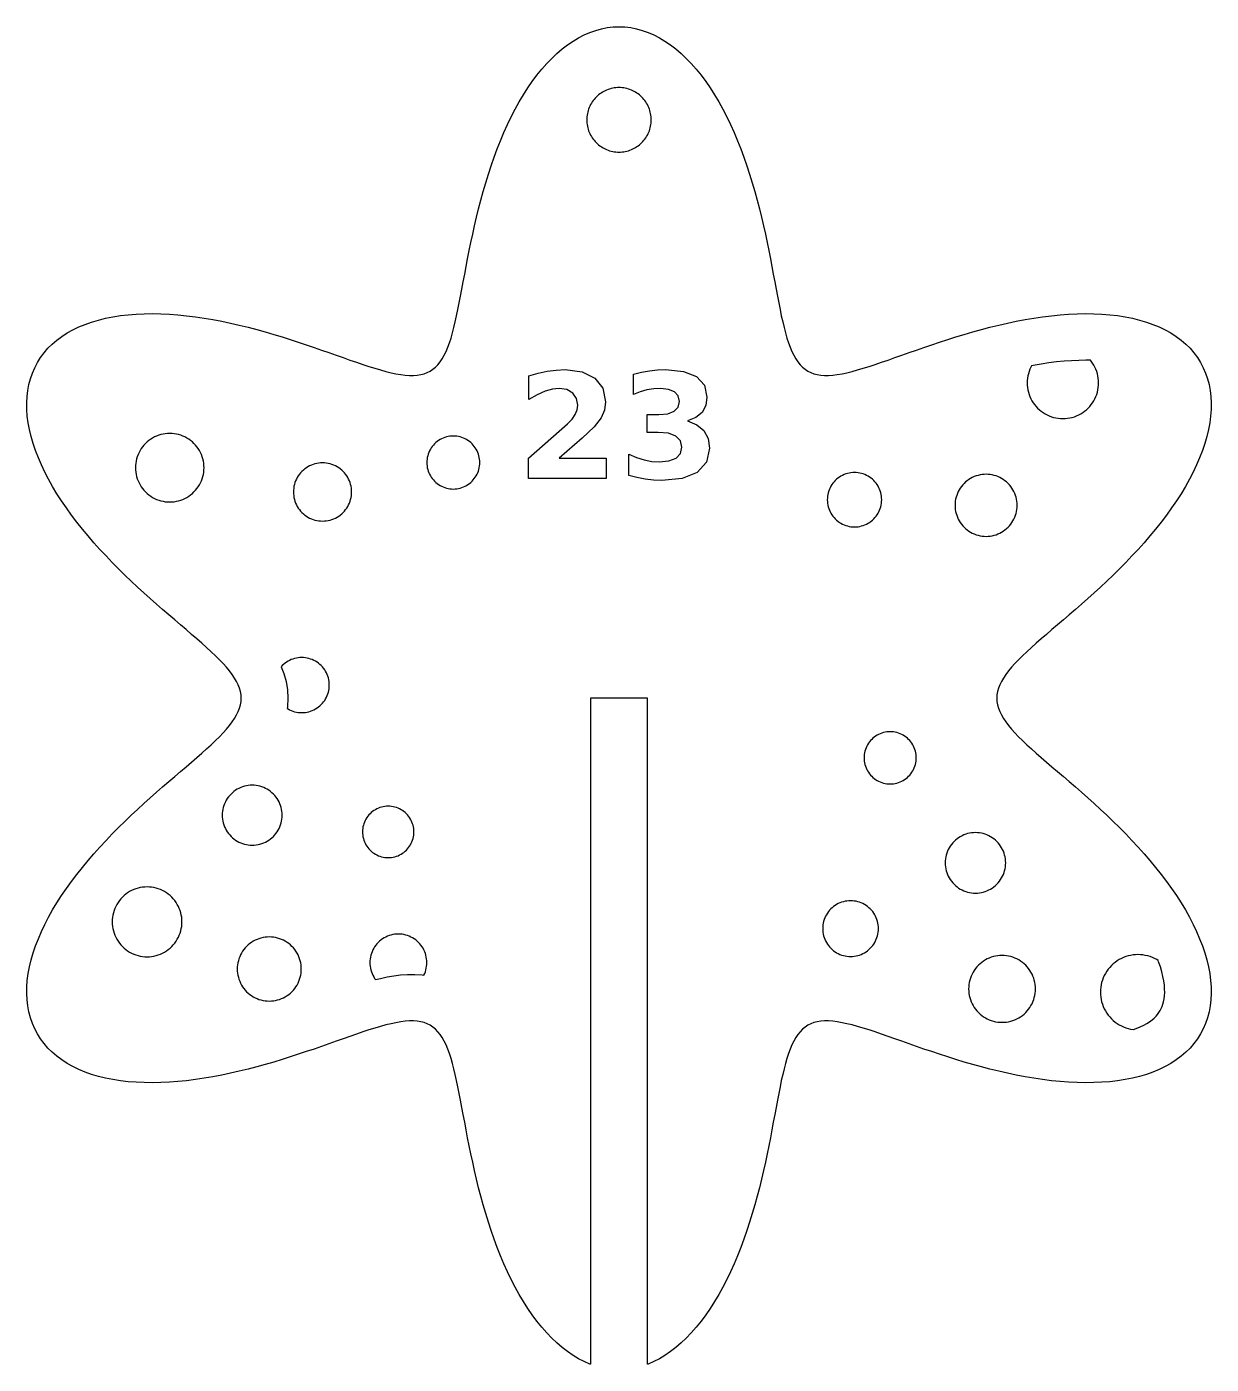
# Model space of a CAD drawing. Header units: millimetres. Extents: x 0 to 438, y -157 to 0.
# Drawn here: x 218.7 to 284.9, y -156.7 to -82 of the extents above; entities that cross this region are included whole.
import ezdxf

# ---------------------------------------------------------------- set-up
doc = ezdxf.new("R2010")
doc.units = ezdxf.units.MM
doc.layers.add('CUT', color=1, linetype='Continuous')
doc.layers.add('ENGRAVE', color=7, linetype='Continuous')

msp = doc.modelspace()

# ---------------------------------------------------------------- linework, layer by layer
at = {"layer": 'CUT'}
for points in [[(272.987, -120.055), (273.059, -120.242), (273.152, -120.432), (273.265, -120.625), (273.397, -120.821), (273.549, -121.021), (273.719, -121.225), (273.908, -121.434), (274.113, -121.649), (274.336, -121.869), (274.574, -122.095), (274.827, -122.327), (275.095, -122.567), (275.375, -122.813), (275.669, -123.067), (275.973, -123.329), (276.288, -123.598), (276.612, -123.875), (276.944, -124.16), (277.283, -124.453), (277.627, -124.755), (277.976, -125.064), (278.329, -125.381), (278.683, -125.707), (279.039, -126.04), (279.394, -126.38), (279.747, -126.728), (280.098, -127.083), (280.444, -127.444), (280.785, -127.812), (281.12, -128.185), (281.447, -128.564), (281.765, -128.948), (282.073, -129.337), (282.37, -129.729), (282.655, -130.124), (282.926, -130.523), (283.184, -130.923), (283.426, -131.325), (283.652, -131.727), (283.861, -132.129), (284.052, -132.531), (284.225, -132.931), (284.379, -133.329), (284.513, -133.724), (284.626, -134.115), (284.719, -134.502), (284.79, -134.884), (284.839, -135.259), (284.867, -135.628), (284.872, -135.989), (284.854, -136.342), (284.814, -136.687), (284.751, -137.021), (284.666, -137.345), (284.558, -137.659), (284.428, -137.96), (284.275, -138.25), (284.101, -138.527), (283.904, -138.791), (283.687, -139.041), (283.449, -139.277), (283.191, -139.499), (282.913, -139.705), (282.616, -139.897), (282.3, -140.073), (281.967, -140.234), (281.617, -140.379), (281.251, -140.508), (280.87, -140.621), (280.474, -140.718), (280.065, -140.8), (279.644, -140.866), (279.211, -140.916), (278.767, -140.951), (278.314, -140.971), (277.853, -140.977), (277.384, -140.968), (276.909, -140.945), (276.428, -140.909), (275.943, -140.861), (275.455, -140.8), (274.964, -140.727), (274.473, -140.644), (273.981, -140.55), (273.49, -140.447), (273.001, -140.335), (272.515, -140.216), (272.033, -140.09), (271.555, -139.958), (271.083, -139.82), (270.616, -139.679), (270.158, -139.535), (269.706, -139.388), (269.264, -139.24), (268.831, -139.093), (268.407, -138.946), (267.994, -138.801), (267.593, -138.659), (267.202, -138.521), (266.823, -138.388), (266.457, -138.261), (266.103, -138.141), (265.762, -138.029), (265.434, -137.926), (265.119, -137.833), (264.817, -137.75), (264.528, -137.679), (264.253, -137.621), (263.991, -137.575), (263.742, -137.544), (263.506, -137.527), (263.283, -137.526), (263.072, -137.541), (262.873, -137.571), (262.686, -137.619), (262.511, -137.685), (262.346, -137.768), (262.192, -137.869), (262.047, -137.988), (261.912, -138.126), (261.786, -138.283), (261.668, -138.458), (261.558, -138.652), (261.454, -138.865), (261.357, -139.096), (261.265, -139.346), (261.178, -139.613), (261.095, -139.899), (261.016, -140.201), (260.939, -140.521), (260.864, -140.856), (260.791, -141.208), (260.718, -141.574), (260.645, -141.955), (260.57, -142.35), (260.495, -142.757), (260.417, -143.176), (260.336, -143.606), (260.251, -144.046), (260.162, -144.495), (260.069, -144.952), (259.971, -145.416), (259.866, -145.886), (259.756, -146.36), (259.638, -146.838), (259.514, -147.318), (259.382, -147.799), (259.242, -148.279), (259.094, -148.759), (258.938, -149.235), (258.773, -149.708), (258.6, -150.175), (258.417, -150.636), (258.226, -151.089), (258.026, -151.534), (257.817, -151.968), (257.599, -152.391), (257.372, -152.802), (257.137, -153.198), (256.893, -153.581), (256.64, -153.947), (256.38, -154.297), (256.113, -154.629), (255.837, -154.943), (255.555, -155.236), (255.267, -155.51), (254.972, -155.762), (254.671, -155.993), (254.366, -156.201), (254.055, -156.386), (253.741, -156.548), (253.423, -156.685), (253.387, -156.698), (253.387, -119.5), (250.212, -119.5), (250.212, -156.698), (250.176, -156.685), (249.858, -156.548), (249.543, -156.386), (249.233, -156.201), (248.927, -155.993), (248.627, -155.762), (248.332, -155.51), (248.043, -155.236), (247.761, -154.943), (247.486, -154.629), (247.218, -154.297), (246.958, -153.947), (246.706, -153.581), (246.462, -153.198), (246.226, -152.802), (246, -152.391), (245.782, -151.968), (245.572, -151.534), (245.372, -151.089), (245.181, -150.636), (244.999, -150.175), (244.825, -149.708), (244.66, -149.235), (244.504, -148.759), (244.356, -148.279), (244.217, -147.799), (244.085, -147.318), (243.96, -146.838), (243.843, -146.36), (243.732, -145.886), (243.628, -145.416), (243.529, -144.952), (243.436, -144.495), (243.347, -144.046), (243.263, -143.606), (243.182, -143.176), (243.104, -142.757), (243.028, -142.35), (242.954, -141.955), (242.881, -141.574), (242.808, -141.208), (242.734, -140.856), (242.659, -140.521), (242.582, -140.201), (242.503, -139.899), (242.42, -139.613), (242.333, -139.346), (242.241, -139.096), (242.144, -138.865), (242.041, -138.652), (241.93, -138.458), (241.812, -138.283), (241.686, -138.126), (241.551, -137.988), (241.407, -137.869), (241.252, -137.768), (241.088, -137.685), (240.912, -137.619), (240.725, -137.571), (240.526, -137.541), (240.315, -137.526), (240.092, -137.527), (239.856, -137.544), (239.607, -137.575), (239.345, -137.621), (239.07, -137.679), (238.782, -137.75), (238.48, -137.833), (238.165, -137.926), (237.837, -138.029), (237.496, -138.141), (237.142, -138.261), (236.775, -138.388), (236.396, -138.521), (236.006, -138.659), (235.604, -138.801), (235.191, -138.946), (234.768, -139.093), (234.334, -139.24), (233.892, -139.388), (233.441, -139.535), (232.982, -139.679), (232.516, -139.82), (232.044, -139.958), (231.566, -140.09), (231.083, -140.216), (230.597, -140.335), (230.108, -140.447), (229.617, -140.55), (229.126, -140.644), (228.634, -140.727), (228.144, -140.8), (227.655, -140.861), (227.171, -140.909), (226.69, -140.945), (226.215, -140.968), (225.746, -140.977), (225.284, -140.971), (224.831, -140.951), (224.388, -140.916), (223.955, -140.866), (223.533, -140.8), (223.124, -140.718), (222.729, -140.621), (222.347, -140.508), (221.981, -140.379), (221.631, -140.234), (221.298, -140.073), (220.983, -139.897), (220.686, -139.705), (220.408, -139.499), (220.149, -139.277), (219.911, -139.041), (219.694, -138.791), (219.498, -138.527), (219.323, -138.25), (219.171, -137.96), (219.04, -137.659), (218.932, -137.345), (218.847, -137.021), (218.784, -136.687), (218.744, -136.342), (218.727, -135.989), (218.732, -135.628), (218.759, -135.259), (218.809, -134.884), (218.88, -134.502), (218.972, -134.115), (219.086, -133.724), (219.22, -133.329), (219.374, -132.931), (219.546, -132.531), (219.738, -132.129), (219.947, -131.727), (220.173, -131.325), (220.415, -130.923), (220.672, -130.523), (220.944, -130.124), (221.228, -129.729), (221.525, -129.337), (221.833, -128.948), (222.151, -128.564), (222.478, -128.185), (222.813, -127.812), (223.154, -127.444), (223.501, -127.083), (223.851, -126.728), (224.205, -126.38), (224.56, -126.04), (224.915, -125.707), (225.27, -125.381), (225.622, -125.064), (225.971, -124.755), (226.316, -124.453), (226.655, -124.16), (226.987, -123.875), (227.311, -123.598), (227.625, -123.329), (227.93, -123.067), (228.223, -122.813), (228.504, -122.567), (228.771, -122.327), (229.025, -122.095), (229.263, -121.869), (229.485, -121.649), (229.691, -121.434), (229.879, -121.225), (230.049, -121.021), (230.201, -120.821), (230.333, -120.625), (230.446, -120.432), (230.539, -120.242), (230.612, -120.055), (230.664, -119.869), (230.695, -119.684), (230.705, -119.5), (230.695, -119.316), (230.664, -119.131), (230.612, -118.945), (230.539, -118.758), (230.446, -118.568), (230.333, -118.375), (230.201, -118.179), (230.049, -117.979), (229.879, -117.775), (229.691, -117.566), (229.485, -117.351), (229.263, -117.131), (229.025, -116.905), (228.771, -116.673), (228.504, -116.433), (228.223, -116.187), (227.93, -115.933), (227.625, -115.671), (227.311, -115.402), (226.987, -115.125), (226.655, -114.84), (226.316, -114.547), (225.971, -114.245), (225.622, -113.936), (225.27, -113.619), (224.915, -113.293), (224.56, -112.96), (224.205, -112.62), (223.851, -112.272), (223.501, -111.917), (223.154, -111.556), (222.813, -111.188), (222.478, -110.815), (222.151, -110.436), (221.833, -110.052), (221.525, -109.663), (221.228, -109.271), (220.944, -108.876), (220.672, -108.477), (220.415, -108.077), (220.173, -107.675), (219.947, -107.273), (219.738, -106.871), (219.546, -106.469), (219.374, -106.069), (219.22, -105.671), (219.086, -105.276), (218.972, -104.885), (218.88, -104.498), (218.809, -104.116), (218.759, -103.741), (218.732, -103.372), (218.727, -103.011), (218.744, -102.658), (218.784, -102.313), (218.847, -101.979), (218.932, -101.655), (219.04, -101.341), (219.171, -101.04), (219.323, -100.75), (219.498, -100.473), (219.694, -100.209), (219.911, -99.959), (220.149, -99.723), (220.408, -99.501), (220.686, -99.295), (220.983, -99.103), (221.298, -98.927), (221.631, -98.766), (221.981, -98.621), (222.347, -98.492), (222.729, -98.379), (223.124, -98.282), (223.533, -98.2), (223.955, -98.134), (224.388, -98.084), (224.831, -98.049), (225.284, -98.029), (225.746, -98.023), (226.215, -98.032), (226.69, -98.055), (227.171, -98.091), (227.655, -98.139), (228.144, -98.2), (228.634, -98.273), (229.126, -98.356), (229.617, -98.45), (230.108, -98.553), (230.597, -98.665), (231.083, -98.784), (231.566, -98.91), (232.044, -99.042), (232.516, -99.18), (232.982, -99.321), (233.441, -99.465), (233.892, -99.612), (234.334, -99.76), (234.768, -99.907), (235.191, -100.054), (235.604, -100.199), (236.006, -100.341), (236.396, -100.479), (236.775, -100.612), (237.142, -100.739), (237.496, -100.859), (237.837, -100.971), (238.165, -101.074), (238.48, -101.167), (238.782, -101.25), (239.07, -101.321), (239.345, -101.379), (239.607, -101.425), (239.856, -101.456), (240.092, -101.473), (240.315, -101.474), (240.526, -101.459), (240.725, -101.429), (240.912, -101.381), (241.088, -101.315), (241.252, -101.232), (241.407, -101.131), (241.551, -101.012), (241.686, -100.874), (241.812, -100.717), (241.93, -100.542), (242.041, -100.348), (242.144, -100.135), (242.241, -99.904), (242.333, -99.654), (242.42, -99.387), (242.503, -99.101), (242.582, -98.799), (242.659, -98.479), (242.734, -98.144), (242.808, -97.792), (242.881, -97.426), (242.954, -97.045), (243.028, -96.65), (243.104, -96.243), (243.182, -95.824), (243.263, -95.394), (243.347, -94.954), (243.436, -94.505), (243.529, -94.048), (243.628, -93.584), (243.732, -93.114), (243.843, -92.64), (243.96, -92.162), (244.085, -91.682), (244.217, -91.201), (244.356, -90.721), (244.504, -90.241), (244.66, -89.765), (244.825, -89.292), (244.999, -88.825), (245.181, -88.364), (245.372, -87.911), (245.572, -87.466), (245.782, -87.032), (246, -86.609), (246.226, -86.198), (246.462, -85.802), (246.706, -85.419), (246.958, -85.053), (247.218, -84.703), (247.486, -84.371), (247.761, -84.057), (248.043, -83.764), (248.332, -83.49), (248.627, -83.238), (248.927, -83.007), (249.233, -82.799), (249.543, -82.614), (249.858, -82.452), (250.176, -82.315), (250.497, -82.202), (250.82, -82.114), (251.146, -82.051), (251.472, -82.013), (251.799, -82), (252.126, -82.013), (252.453, -82.051), (252.778, -82.114), (253.102, -82.202), (253.423, -82.315), (253.741, -82.452), (254.055, -82.614), (254.366, -82.799), (254.671, -83.007), (254.972, -83.238), (255.267, -83.49), (255.555, -83.764), (255.837, -84.057), (256.113, -84.371), (256.38, -84.703), (256.64, -85.053), (256.893, -85.419), (257.137, -85.802), (257.372, -86.198), (257.599, -86.609), (257.817, -87.032), (258.026, -87.466), (258.226, -87.911), (258.417, -88.364), (258.6, -88.825), (258.773, -89.292), (258.938, -89.765), (259.094, -90.241), (259.242, -90.721), (259.382, -91.201), (259.514, -91.682), (259.638, -92.162), (259.756, -92.64), (259.866, -93.114), (259.971, -93.584), (260.069, -94.048), (260.162, -94.505), (260.251, -94.954), (260.336, -95.394), (260.417, -95.824), (260.495, -96.243), (260.57, -96.65), (260.645, -97.045), (260.718, -97.426), (260.791, -97.792), (260.864, -98.144), (260.939, -98.479), (261.016, -98.799), (261.095, -99.101), (261.178, -99.387), (261.265, -99.654), (261.357, -99.904), (261.454, -100.135), (261.558, -100.348), (261.668, -100.542), (261.786, -100.717), (261.912, -100.874), (262.047, -101.012), (262.192, -101.131), (262.346, -101.232), (262.511, -101.315), (262.686, -101.381), (262.873, -101.429), (263.072, -101.459), (263.283, -101.474), (263.506, -101.473), (263.742, -101.456), (263.991, -101.425), (264.253, -101.379), (264.528, -101.321), (264.817, -101.25), (265.119, -101.167), (265.434, -101.074), (265.762, -100.971), (266.103, -100.859), (266.457, -100.739), (266.823, -100.612), (267.202, -100.479), (267.593, -100.341), (267.994, -100.199), (268.407, -100.054), (268.831, -99.907), (269.264, -99.76), (269.706, -99.612), (270.158, -99.465), (270.616, -99.321), (271.083, -99.18), (271.555, -99.042), (272.033, -98.91), (272.515, -98.784), (273.001, -98.665), (273.49, -98.553), (273.981, -98.45), (274.473, -98.356), (274.964, -98.273), (275.455, -98.2), (275.943, -98.139), (276.428, -98.091), (276.909, -98.055), (277.384, -98.032), (277.853, -98.023), (278.314, -98.029), (278.767, -98.049), (279.211, -98.084), (279.644, -98.134), (280.065, -98.2), (280.474, -98.282), (280.87, -98.379), (281.251, -98.492), (281.617, -98.621), (281.967, -98.766), (282.3, -98.927), (282.616, -99.103), (282.913, -99.295), (283.191, -99.501), (283.449, -99.723), (283.687, -99.959), (283.904, -100.209), (284.101, -100.473), (284.275, -100.75), (284.428, -101.04), (284.558, -101.341), (284.666, -101.655), (284.751, -101.979), (284.814, -102.313), (284.854, -102.658), (284.872, -103.011), (284.867, -103.372), (284.839, -103.741), (284.79, -104.116), (284.719, -104.498), (284.626, -104.885), (284.513, -105.276), (284.379, -105.671), (284.225, -106.069), (284.052, -106.469), (283.861, -106.871), (283.652, -107.273), (283.426, -107.675), (283.184, -108.077), (282.926, -108.477), (282.655, -108.876), (282.37, -109.271), (282.073, -109.663), (281.765, -110.052), (281.447, -110.436), (281.12, -110.815), (280.785, -111.188), (280.444, -111.556), (280.098, -111.917), (279.747, -112.272), (279.394, -112.62), (279.039, -112.96), (278.683, -113.293), (278.329, -113.619), (277.976, -113.936), (277.627, -114.245), (277.283, -114.547), (276.944, -114.84), (276.612, -115.125), (276.288, -115.402), (275.973, -115.671), (275.669, -115.933), (275.375, -116.187), (275.095, -116.433), (274.827, -116.673), (274.574, -116.905), (274.336, -117.131), (274.113, -117.351), (273.908, -117.566), (273.719, -117.775), (273.549, -117.979), (273.397, -118.179), (273.265, -118.375), (273.152, -118.568), (273.059, -118.758), (272.987, -118.945), (272.935, -119.131), (272.903, -119.316), (272.893, -119.5), (272.903, -119.684), (272.935, -119.869), (272.987, -120.055)], [(253.597, -87.112), (253.591, -87.024), (253.58, -86.936), (253.565, -86.849), (253.545, -86.763), (253.522, -86.677), (253.494, -86.594), (253.462, -86.511), (253.426, -86.43), (253.387, -86.351), (253.343, -86.275), (253.296, -86.2), (253.245, -86.128), (253.191, -86.058), (253.133, -85.991), (253.072, -85.927), (253.008, -85.866), (252.941, -85.809), (252.871, -85.754), (252.799, -85.703), (252.725, -85.656), (252.648, -85.613), (252.569, -85.573), (252.488, -85.537), (252.406, -85.505), (252.322, -85.478), (252.237, -85.454), (252.15, -85.435), (252.063, -85.419), (251.976, -85.409), (251.888, -85.402), (251.799, -85.4), (251.711, -85.402), (251.623, -85.409), (251.535, -85.419), (251.448, -85.435), (251.362, -85.454), (251.277, -85.478), (251.193, -85.505), (251.11, -85.537), (251.03, -85.573), (250.951, -85.613), (250.874, -85.656), (250.799, -85.703), (250.727, -85.754), (250.657, -85.809), (250.59, -85.866), (250.526, -85.927), (250.466, -85.991), (250.408, -86.058), (250.353, -86.128), (250.303, -86.2), (250.255, -86.275), (250.212, -86.351), (250.172, -86.43), (250.136, -86.511), (250.104, -86.594), (250.077, -86.677), (250.053, -86.763), (250.034, -86.849), (250.019, -86.936), (250.008, -87.024), (250.001, -87.112), (249.999, -87.2), (250.001, -87.288), (250.008, -87.376), (250.019, -87.464), (250.034, -87.551), (250.053, -87.637), (250.077, -87.723), (250.104, -87.806), (250.136, -87.889), (250.172, -87.97), (250.212, -88.049), (250.255, -88.125), (250.303, -88.2), (250.353, -88.272), (250.408, -88.342), (250.466, -88.409), (250.526, -88.473), (250.59, -88.534), (250.657, -88.591), (250.727, -88.646), (250.799, -88.697), (250.874, -88.744), (250.951, -88.787), (251.03, -88.827), (251.11, -88.863), (251.193, -88.895), (251.277, -88.922), (251.362, -88.946), (251.448, -88.965), (251.535, -88.981), (251.623, -88.991), (251.711, -88.998), (251.799, -89), (251.888, -88.998), (251.976, -88.991), (252.063, -88.981), (252.15, -88.965), (252.237, -88.946), (252.322, -88.922), (252.406, -88.895), (252.488, -88.863), (252.569, -88.827), (252.648, -88.787), (252.725, -88.744), (252.799, -88.697), (252.871, -88.646), (252.941, -88.591), (253.008, -88.534), (253.072, -88.473), (253.133, -88.409), (253.191, -88.342), (253.245, -88.272), (253.296, -88.2), (253.343, -88.125), (253.387, -88.049), (253.426, -87.97), (253.462, -87.889), (253.494, -87.806), (253.522, -87.723), (253.545, -87.637), (253.565, -87.551), (253.58, -87.464), (253.591, -87.376), (253.597, -87.288), (253.599, -87.2), (253.597, -87.112)], [(278.513, -102.408), (278.543, -102.281), (278.564, -102.152), (278.577, -102.022), (278.581, -101.892), (278.577, -101.761), (278.564, -101.631), (278.543, -101.503), (278.513, -101.376), (278.475, -101.251), (278.429, -101.129), (278.376, -101.01), (278.314, -100.895), (278.245, -100.784), (278.169, -100.678), (278.127, -100.626), (277.862, -100.623), (277.47, -100.631), (277.068, -100.65), (276.655, -100.681), (276.234, -100.723), (275.806, -100.777), (275.372, -100.841), (274.934, -100.915), (274.84, -100.933), (274.799, -101.01), (274.745, -101.129), (274.699, -101.251), (274.661, -101.376), (274.632, -101.503), (274.61, -101.631), (274.598, -101.761), (274.593, -101.892), (274.598, -102.022), (274.61, -102.152), (274.632, -102.281), (274.661, -102.408), (274.699, -102.533), (274.745, -102.655), (274.799, -102.774), (274.861, -102.889), (274.929, -102.999), (275.005, -103.106), (275.088, -103.206), (275.177, -103.302), (275.273, -103.391), (275.373, -103.474), (275.48, -103.55), (275.59, -103.618), (275.705, -103.68), (275.824, -103.734), (275.946, -103.78), (276.071, -103.818), (276.198, -103.847), (276.327, -103.869), (276.457, -103.881), (276.587, -103.886), (276.718, -103.881), (276.848, -103.869), (276.976, -103.847), (277.103, -103.818), (277.228, -103.78), (277.35, -103.734), (277.469, -103.68), (277.584, -103.618), (277.695, -103.55), (277.801, -103.474), (277.902, -103.391), (277.997, -103.302), (278.086, -103.206), (278.169, -103.106), (278.245, -102.999), (278.314, -102.889), (278.376, -102.774), (278.429, -102.655), (278.475, -102.533), (278.513, -102.408)], [(228.59, -107), (228.611, -106.876), (228.623, -106.751), (228.627, -106.626), (228.623, -106.501), (228.611, -106.376), (228.59, -106.253), (228.562, -106.131), (228.526, -106.011), (228.481, -105.893), (228.43, -105.779), (228.371, -105.669), (228.305, -105.562), (228.232, -105.461), (228.152, -105.364), (228.066, -105.272), (227.975, -105.187), (227.878, -105.107), (227.776, -105.034), (227.67, -104.968), (227.559, -104.909), (227.445, -104.857), (227.328, -104.813), (227.208, -104.777), (227.086, -104.748), (226.963, -104.728), (226.838, -104.716), (226.713, -104.712), (226.588, -104.716), (226.463, -104.728), (226.339, -104.748), (226.217, -104.777), (226.097, -104.813), (225.98, -104.857), (225.866, -104.909), (225.756, -104.968), (225.649, -105.034), (225.547, -105.107), (225.451, -105.187), (225.359, -105.272), (225.273, -105.364), (225.194, -105.461), (225.121, -105.562), (225.055, -105.669), (224.996, -105.779), (224.944, -105.893), (224.9, -106.011), (224.864, -106.131), (224.835, -106.253), (224.815, -106.376), (224.802, -106.501), (224.798, -106.626), (224.802, -106.751), (224.815, -106.876), (224.835, -107), (224.864, -107.122), (224.9, -107.241), (224.944, -107.359), (224.996, -107.473), (225.055, -107.583), (225.121, -107.69), (225.194, -107.791), (225.273, -107.888), (225.359, -107.98), (225.451, -108.065), (225.547, -108.145), (225.649, -108.218), (225.756, -108.284), (225.866, -108.343), (225.98, -108.395), (226.097, -108.439), (226.217, -108.475), (226.339, -108.504), (226.463, -108.524), (226.588, -108.536), (226.713, -108.54), (226.838, -108.536), (226.963, -108.524), (227.086, -108.504), (227.208, -108.475), (227.328, -108.439), (227.445, -108.395), (227.559, -108.343), (227.67, -108.284), (227.776, -108.218), (227.878, -108.145), (227.975, -108.065), (228.066, -107.98), (228.152, -107.888), (228.232, -107.791), (228.305, -107.69), (228.371, -107.583), (228.43, -107.473), (228.481, -107.359), (228.526, -107.241), (228.562, -107.122), (228.59, -107)], [(243.996, -106.627), (244.012, -106.531), (244.021, -106.435), (244.024, -106.338), (244.021, -106.241), (244.012, -106.145), (243.996, -106.05), (243.974, -105.955), (243.946, -105.863), (243.912, -105.772), (243.872, -105.684), (243.826, -105.599), (243.775, -105.517), (243.719, -105.438), (243.658, -105.363), (243.591, -105.293), (243.521, -105.226), (243.446, -105.165), (243.367, -105.109), (243.285, -105.058), (243.2, -105.012), (243.112, -104.972), (243.021, -104.938), (242.929, -104.91), (242.834, -104.888), (242.739, -104.872), (242.643, -104.863), (242.546, -104.86), (242.449, -104.863), (242.353, -104.872), (242.257, -104.888), (242.163, -104.91), (242.071, -104.938), (241.98, -104.972), (241.892, -105.012), (241.807, -105.058), (241.724, -105.109), (241.646, -105.165), (241.571, -105.226), (241.5, -105.293), (241.434, -105.363), (241.373, -105.438), (241.317, -105.517), (241.265, -105.599), (241.22, -105.684), (241.18, -105.772), (241.146, -105.863), (241.118, -105.955), (241.096, -106.05), (241.08, -106.145), (241.071, -106.241), (241.067, -106.338), (241.071, -106.435), (241.08, -106.531), (241.096, -106.627), (241.118, -106.721), (241.146, -106.813), (241.18, -106.904), (241.22, -106.992), (241.265, -107.077), (241.317, -107.16), (241.373, -107.238), (241.434, -107.313), (241.5, -107.384), (241.571, -107.45), (241.646, -107.511), (241.724, -107.567), (241.807, -107.619), (241.892, -107.664), (241.98, -107.704), (242.071, -107.738), (242.163, -107.766), (242.257, -107.788), (242.353, -107.804), (242.449, -107.813), (242.546, -107.817), (242.643, -107.813), (242.739, -107.804), (242.834, -107.788), (242.929, -107.766), (243.021, -107.738), (243.112, -107.704), (243.2, -107.664), (243.285, -107.619), (243.367, -107.567), (243.446, -107.511), (243.521, -107.45), (243.591, -107.384), (243.658, -107.313), (243.719, -107.238), (243.775, -107.16), (243.826, -107.077), (243.872, -106.992), (243.912, -106.904), (243.946, -106.813), (243.974, -106.721), (243.996, -106.627)], [(236.838, -108.298), (236.855, -108.193), (236.865, -108.087), (236.869, -107.981), (236.865, -107.875), (236.855, -107.769), (236.838, -107.664), (236.814, -107.56), (236.783, -107.459), (236.745, -107.359), (236.701, -107.262), (236.651, -107.168), (236.595, -107.078), (236.533, -106.991), (236.466, -106.909), (236.393, -106.832), (236.315, -106.759), (236.233, -106.691), (236.147, -106.63), (236.056, -106.573), (235.962, -106.523), (235.866, -106.479), (235.766, -106.442), (235.664, -106.411), (235.561, -106.387), (235.456, -106.369), (235.35, -106.359), (235.244, -106.356), (235.137, -106.359), (235.031, -106.369), (234.926, -106.387), (234.823, -106.411), (234.721, -106.442), (234.622, -106.479), (234.525, -106.523), (234.431, -106.573), (234.341, -106.63), (234.254, -106.691), (234.172, -106.759), (234.094, -106.832), (234.021, -106.909), (233.954, -106.991), (233.892, -107.078), (233.836, -107.168), (233.786, -107.262), (233.742, -107.359), (233.704, -107.459), (233.674, -107.56), (233.649, -107.664), (233.632, -107.769), (233.622, -107.875), (233.618, -107.981), (233.622, -108.087), (233.632, -108.193), (233.649, -108.298), (233.674, -108.402), (233.704, -108.503), (233.742, -108.603), (233.786, -108.7), (233.836, -108.794), (233.892, -108.884), (233.954, -108.97), (234.021, -109.053), (234.094, -109.13), (234.172, -109.203), (234.254, -109.27), (234.341, -109.332), (234.431, -109.389), (234.525, -109.439), (234.622, -109.483), (234.721, -109.52), (234.823, -109.551), (234.926, -109.575), (235.031, -109.592), (235.137, -109.603), (235.244, -109.606), (235.35, -109.603), (235.456, -109.592), (235.561, -109.575), (235.664, -109.551), (235.766, -109.52), (235.866, -109.483), (235.962, -109.439), (236.056, -109.389), (236.147, -109.332), (236.233, -109.27), (236.315, -109.203), (236.393, -109.13), (236.466, -109.053), (236.533, -108.97), (236.595, -108.884), (236.651, -108.794), (236.701, -108.7), (236.745, -108.603), (236.783, -108.503), (236.814, -108.402), (236.838, -108.298)], [(266.418, -108.809), (266.441, -108.712), (266.457, -108.614), (266.466, -108.515), (266.47, -108.416), (266.466, -108.316), (266.457, -108.217), (266.441, -108.119), (266.418, -108.022), (266.389, -107.927), (266.354, -107.834), (266.313, -107.744), (266.266, -107.656), (266.214, -107.572), (266.156, -107.491), (266.093, -107.414), (266.025, -107.342), (265.952, -107.274), (265.876, -107.211), (265.795, -107.153), (265.71, -107.1), (265.623, -107.054), (265.532, -107.013), (265.439, -106.978), (265.344, -106.949), (265.247, -106.926), (265.149, -106.91), (265.051, -106.9), (264.951, -106.897), (264.852, -106.9), (264.753, -106.91), (264.655, -106.926), (264.558, -106.949), (264.463, -106.978), (264.37, -107.013), (264.28, -107.054), (264.192, -107.1), (264.108, -107.153), (264.027, -107.211), (263.95, -107.274), (263.877, -107.342), (263.81, -107.414), (263.746, -107.491), (263.689, -107.572), (263.636, -107.656), (263.589, -107.744), (263.548, -107.834), (263.513, -107.927), (263.484, -108.022), (263.462, -108.119), (263.446, -108.217), (263.436, -108.316), (263.433, -108.416), (263.436, -108.515), (263.446, -108.614), (263.462, -108.712), (263.484, -108.809), (263.513, -108.904), (263.548, -108.997), (263.589, -109.087), (263.636, -109.175), (263.689, -109.259), (263.746, -109.34), (263.81, -109.417), (263.877, -109.489), (263.95, -109.557), (264.027, -109.62), (264.108, -109.678), (264.192, -109.731), (264.28, -109.777), (264.37, -109.818), (264.463, -109.853), (264.558, -109.882), (264.655, -109.905), (264.753, -109.921), (264.852, -109.931), (264.951, -109.934), (265.051, -109.931), (265.149, -109.921), (265.247, -109.905), (265.344, -109.882), (265.439, -109.853), (265.532, -109.818), (265.623, -109.777), (265.71, -109.731), (265.795, -109.678), (265.876, -109.62), (265.952, -109.557), (266.025, -109.489), (266.093, -109.417), (266.156, -109.34), (266.214, -109.259), (266.266, -109.175), (266.313, -109.087), (266.354, -108.997), (266.389, -108.904), (266.418, -108.809)], [(273.996, -109.065), (274.015, -108.953), (274.026, -108.84), (274.03, -108.727), (274.026, -108.614), (274.015, -108.501), (273.996, -108.389), (273.971, -108.279), (273.938, -108.17), (273.898, -108.064), (273.851, -107.961), (273.798, -107.861), (273.738, -107.764), (273.672, -107.672), (273.6, -107.584), (273.522, -107.502), (273.439, -107.424), (273.352, -107.352), (273.26, -107.286), (273.163, -107.226), (273.063, -107.173), (272.96, -107.126), (272.854, -107.086), (272.745, -107.053), (272.635, -107.027), (272.523, -107.009), (272.41, -106.998), (272.297, -106.994), (272.184, -106.998), (272.071, -107.009), (271.959, -107.027), (271.848, -107.053), (271.74, -107.086), (271.634, -107.126), (271.53, -107.173), (271.43, -107.226), (271.334, -107.286), (271.242, -107.352), (271.154, -107.424), (271.072, -107.502), (270.994, -107.584), (270.922, -107.672), (270.856, -107.764), (270.796, -107.861), (270.743, -107.961), (270.696, -108.064), (270.656, -108.17), (270.623, -108.279), (270.597, -108.389), (270.579, -108.501), (270.568, -108.614), (270.564, -108.727), (270.568, -108.84), (270.579, -108.953), (270.597, -109.065), (270.623, -109.176), (270.656, -109.284), (270.696, -109.39), (270.743, -109.493), (270.796, -109.593), (270.856, -109.69), (270.922, -109.782), (270.994, -109.87), (271.072, -109.952), (271.154, -110.03), (271.242, -110.102), (271.334, -110.168), (271.43, -110.228), (271.53, -110.281), (271.634, -110.328), (271.74, -110.368), (271.848, -110.401), (271.959, -110.427), (272.071, -110.445), (272.184, -110.456), (272.297, -110.46), (272.41, -110.456), (272.523, -110.445), (272.635, -110.427), (272.745, -110.401), (272.854, -110.368), (272.96, -110.328), (273.063, -110.281), (273.163, -110.228), (273.26, -110.168), (273.352, -110.102), (273.439, -110.03), (273.522, -109.952), (273.6, -109.87), (273.672, -109.782), (273.738, -109.69), (273.798, -109.593), (273.851, -109.493), (273.898, -109.39), (273.938, -109.284), (273.971, -109.176), (273.996, -109.065)], [(235.593, -119.067), (235.609, -118.968), (235.619, -118.868), (235.623, -118.767), (235.619, -118.667), (235.609, -118.567), (235.593, -118.467), (235.57, -118.37), (235.541, -118.273), (235.506, -118.179), (235.464, -118.087), (235.417, -117.999), (235.363, -117.913), (235.305, -117.831), (235.241, -117.754), (235.172, -117.68), (235.099, -117.611), (235.021, -117.548), (234.939, -117.489), (234.854, -117.436), (234.765, -117.388), (234.673, -117.347), (234.579, -117.311), (234.483, -117.282), (234.385, -117.259), (234.286, -117.243), (234.186, -117.233), (234.085, -117.23), (233.984, -117.233), (233.884, -117.243), (233.785, -117.259), (233.687, -117.282), (233.591, -117.311), (233.497, -117.347), (233.405, -117.388), (233.316, -117.436), (233.231, -117.489), (233.149, -117.548), (233.071, -117.611), (232.998, -117.68), (232.936, -117.746), (233.082, -118.124), (233.204, -118.562), (233.283, -119.024), (233.31, -119.5), (233.283, -119.976), (233.267, -120.068), (233.316, -120.099), (233.405, -120.146), (233.497, -120.188), (233.591, -120.223), (233.687, -120.253), (233.785, -120.275), (233.884, -120.292), (233.984, -120.302), (234.085, -120.305), (234.186, -120.302), (234.286, -120.292), (234.385, -120.275), (234.483, -120.253), (234.579, -120.223), (234.673, -120.188), (234.765, -120.146), (234.854, -120.099), (234.939, -120.046), (235.021, -119.987), (235.099, -119.923), (235.172, -119.855), (235.241, -119.781), (235.305, -119.703), (235.363, -119.622), (235.417, -119.536), (235.464, -119.448), (235.506, -119.356), (235.541, -119.262), (235.57, -119.165), (235.593, -119.067)], [(268.371, -123.113), (268.386, -123.019), (268.396, -122.924), (268.399, -122.829), (268.396, -122.734), (268.386, -122.639), (268.371, -122.545), (268.349, -122.452), (268.322, -122.361), (268.288, -122.271), (268.249, -122.184), (268.204, -122.1), (268.153, -122.019), (268.098, -121.942), (268.037, -121.868), (267.972, -121.798), (267.902, -121.733), (267.829, -121.673), (267.751, -121.617), (267.67, -121.567), (267.586, -121.522), (267.499, -121.482), (267.41, -121.449), (267.319, -121.421), (267.226, -121.4), (267.132, -121.384), (267.037, -121.375), (266.941, -121.372), (266.846, -121.375), (266.751, -121.384), (266.657, -121.4), (266.564, -121.421), (266.473, -121.449), (266.384, -121.482), (266.297, -121.522), (266.213, -121.567), (266.132, -121.617), (266.054, -121.673), (265.981, -121.733), (265.911, -121.798), (265.846, -121.868), (265.785, -121.942), (265.73, -122.019), (265.679, -122.1), (265.634, -122.184), (265.595, -122.271), (265.561, -122.361), (265.534, -122.452), (265.512, -122.545), (265.497, -122.639), (265.487, -122.734), (265.484, -122.829), (265.487, -122.924), (265.497, -123.019), (265.512, -123.113), (265.534, -123.206), (265.561, -123.297), (265.595, -123.387), (265.634, -123.474), (265.679, -123.558), (265.73, -123.639), (265.785, -123.716), (265.846, -123.79), (265.911, -123.86), (265.981, -123.925), (266.054, -123.985), (266.132, -124.041), (266.213, -124.091), (266.297, -124.136), (266.384, -124.175), (266.473, -124.209), (266.564, -124.237), (266.657, -124.258), (266.751, -124.274), (266.846, -124.283), (266.941, -124.286), (267.037, -124.283), (267.132, -124.274), (267.226, -124.258), (267.319, -124.237), (267.41, -124.209), (267.499, -124.175), (267.586, -124.136), (267.67, -124.091), (267.751, -124.041), (267.829, -123.985), (267.902, -123.925), (267.972, -123.86), (268.037, -123.79), (268.098, -123.716), (268.153, -123.639), (268.204, -123.558), (268.249, -123.474), (268.288, -123.387), (268.322, -123.297), (268.349, -123.206), (268.371, -123.113)], [(232.957, -126.361), (232.975, -126.253), (232.986, -126.144), (232.99, -126.035), (232.986, -125.925), (232.975, -125.816), (232.957, -125.708), (232.933, -125.602), (232.901, -125.497), (232.862, -125.394), (232.817, -125.295), (232.765, -125.198), (232.708, -125.105), (232.644, -125.016), (232.574, -124.931), (232.5, -124.851), (232.42, -124.777), (232.335, -124.707), (232.246, -124.643), (232.153, -124.585), (232.056, -124.534), (231.957, -124.489), (231.854, -124.45), (231.749, -124.418), (231.643, -124.393), (231.535, -124.376), (231.426, -124.365), (231.316, -124.361), (231.207, -124.365), (231.098, -124.376), (230.99, -124.393), (230.883, -124.418), (230.778, -124.45), (230.676, -124.489), (230.576, -124.534), (230.48, -124.585), (230.387, -124.643), (230.298, -124.707), (230.213, -124.777), (230.133, -124.851), (230.058, -124.931), (229.989, -125.016), (229.925, -125.105), (229.867, -125.198), (229.816, -125.295), (229.77, -125.394), (229.732, -125.497), (229.7, -125.602), (229.675, -125.708), (229.657, -125.816), (229.647, -125.925), (229.643, -126.035), (229.647, -126.144), (229.657, -126.253), (229.675, -126.361), (229.7, -126.468), (229.732, -126.572), (229.77, -126.675), (229.816, -126.775), (229.867, -126.871), (229.925, -126.964), (229.989, -127.053), (230.058, -127.138), (230.133, -127.218), (230.213, -127.293), (230.298, -127.362), (230.387, -127.426), (230.48, -127.484), (230.576, -127.535), (230.676, -127.581), (230.778, -127.619), (230.883, -127.651), (230.99, -127.676), (231.098, -127.694), (231.207, -127.704), (231.316, -127.708), (231.426, -127.704), (231.535, -127.694), (231.643, -127.676), (231.749, -127.651), (231.854, -127.619), (231.957, -127.581), (232.056, -127.535), (232.153, -127.484), (232.246, -127.426), (232.335, -127.362), (232.42, -127.293), (232.5, -127.218), (232.574, -127.138), (232.644, -127.053), (232.708, -126.964), (232.765, -126.871), (232.817, -126.775), (232.862, -126.675), (232.901, -126.572), (232.933, -126.468), (232.957, -126.361)], [(240.319, -127.249), (240.335, -127.156), (240.344, -127.063), (240.347, -126.969), (240.344, -126.875), (240.335, -126.781), (240.319, -126.689), (240.298, -126.597), (240.271, -126.507), (240.238, -126.419), (240.199, -126.334), (240.155, -126.251), (240.105, -126.171), (240.05, -126.095), (239.991, -126.022), (239.926, -125.954), (239.858, -125.889), (239.785, -125.83), (239.709, -125.775), (239.629, -125.726), (239.546, -125.681), (239.461, -125.643), (239.373, -125.609), (239.283, -125.582), (239.191, -125.561), (239.099, -125.546), (239.005, -125.536), (238.911, -125.533), (238.817, -125.536), (238.724, -125.546), (238.631, -125.561), (238.54, -125.582), (238.45, -125.609), (238.362, -125.643), (238.276, -125.681), (238.194, -125.726), (238.114, -125.775), (238.037, -125.83), (237.965, -125.889), (237.896, -125.954), (237.832, -126.022), (237.772, -126.095), (237.718, -126.171), (237.668, -126.251), (237.624, -126.334), (237.585, -126.419), (237.552, -126.507), (237.525, -126.597), (237.503, -126.689), (237.488, -126.781), (237.479, -126.875), (237.476, -126.969), (237.479, -127.063), (237.488, -127.156), (237.503, -127.249), (237.525, -127.34), (237.552, -127.43), (237.585, -127.518), (237.624, -127.604), (237.668, -127.687), (237.718, -127.766), (237.772, -127.843), (237.832, -127.915), (237.896, -127.984), (237.965, -128.048), (238.037, -128.108), (238.114, -128.162), (238.194, -128.212), (238.276, -128.256), (238.362, -128.295), (238.45, -128.328), (238.54, -128.355), (238.631, -128.377), (238.724, -128.392), (238.817, -128.401), (238.911, -128.404), (239.005, -128.401), (239.099, -128.392), (239.191, -128.377), (239.283, -128.355), (239.373, -128.328), (239.461, -128.295), (239.546, -128.256), (239.629, -128.212), (239.709, -128.162), (239.785, -128.108), (239.858, -128.048), (239.926, -127.984), (239.991, -127.915), (240.05, -127.843), (240.105, -127.766), (240.155, -127.687), (240.199, -127.604), (240.238, -127.518), (240.271, -127.43), (240.298, -127.34), (240.319, -127.249)], [(273.359, -129.026), (273.377, -128.917), (273.388, -128.807), (273.392, -128.696), (273.388, -128.586), (273.377, -128.476), (273.359, -128.367), (273.334, -128.259), (273.302, -128.153), (273.263, -128.05), (273.218, -127.949), (273.166, -127.852), (273.107, -127.758), (273.043, -127.668), (272.973, -127.583), (272.897, -127.502), (272.817, -127.427), (272.731, -127.356), (272.641, -127.292), (272.548, -127.234), (272.45, -127.182), (272.349, -127.136), (272.246, -127.097), (272.14, -127.065), (272.033, -127.04), (271.924, -127.022), (271.814, -127.011), (271.703, -127.008), (271.593, -127.011), (271.483, -127.022), (271.374, -127.04), (271.266, -127.065), (271.16, -127.097), (271.057, -127.136), (270.956, -127.182), (270.859, -127.234), (270.765, -127.292), (270.675, -127.356), (270.59, -127.427), (270.509, -127.502), (270.434, -127.583), (270.364, -127.668), (270.299, -127.758), (270.241, -127.852), (270.189, -127.949), (270.143, -128.05), (270.104, -128.153), (270.072, -128.259), (270.047, -128.367), (270.029, -128.476), (270.018, -128.586), (270.015, -128.696), (270.018, -128.807), (270.029, -128.917), (270.047, -129.026), (270.072, -129.133), (270.104, -129.239), (270.143, -129.342), (270.189, -129.443), (270.241, -129.54), (270.299, -129.634), (270.364, -129.724), (270.434, -129.81), (270.509, -129.89), (270.59, -129.966), (270.675, -130.036), (270.765, -130.1), (270.859, -130.159), (270.956, -130.211), (271.057, -130.256), (271.16, -130.295), (271.266, -130.327), (271.374, -130.352), (271.483, -130.37), (271.593, -130.381), (271.703, -130.385), (271.814, -130.381), (271.924, -130.37), (272.033, -130.352), (272.14, -130.327), (272.246, -130.295), (272.349, -130.256), (272.45, -130.211), (272.548, -130.159), (272.641, -130.1), (272.731, -130.036), (272.817, -129.966), (272.897, -129.89), (272.973, -129.81), (273.043, -129.724), (273.107, -129.634), (273.166, -129.54), (273.218, -129.443), (273.263, -129.342), (273.302, -129.239), (273.334, -129.133), (273.359, -129.026)], [(227.357, -132.37), (227.378, -132.244), (227.39, -132.117), (227.394, -131.99), (227.39, -131.862), (227.378, -131.735), (227.357, -131.609), (227.328, -131.485), (227.291, -131.363), (227.246, -131.244), (227.193, -131.128), (227.133, -131.015), (227.066, -130.907), (226.991, -130.803), (226.91, -130.705), (226.823, -130.611), (226.73, -130.524), (226.632, -130.443), (226.528, -130.369), (226.42, -130.302), (226.307, -130.242), (226.191, -130.189), (226.072, -130.144), (225.949, -130.107), (225.825, -130.078), (225.699, -130.057), (225.572, -130.045), (225.445, -130.041), (225.318, -130.045), (225.191, -130.057), (225.065, -130.078), (224.941, -130.107), (224.818, -130.144), (224.699, -130.189), (224.583, -130.242), (224.47, -130.302), (224.362, -130.369), (224.258, -130.443), (224.16, -130.524), (224.067, -130.611), (223.98, -130.705), (223.899, -130.803), (223.824, -130.907), (223.757, -131.015), (223.697, -131.128), (223.644, -131.244), (223.599, -131.363), (223.562, -131.485), (223.533, -131.609), (223.512, -131.735), (223.5, -131.862), (223.496, -131.99), (223.5, -132.117), (223.512, -132.244), (223.533, -132.37), (223.562, -132.494), (223.599, -132.616), (223.644, -132.736), (223.697, -132.852), (223.757, -132.964), (223.824, -133.073), (223.899, -133.176), (223.98, -133.275), (224.067, -133.368), (224.16, -133.455), (224.258, -133.536), (224.362, -133.61), (224.47, -133.678), (224.583, -133.738), (224.699, -133.791), (224.818, -133.836), (224.941, -133.873), (225.065, -133.902), (225.191, -133.922), (225.318, -133.935), (225.445, -133.939), (225.572, -133.935), (225.699, -133.922), (225.825, -133.902), (225.949, -133.873), (226.072, -133.836), (226.191, -133.791), (226.307, -133.738), (226.42, -133.678), (226.528, -133.61), (226.632, -133.536), (226.73, -133.455), (226.823, -133.368), (226.91, -133.275), (226.991, -133.176), (227.066, -133.073), (227.133, -132.964), (227.193, -132.852), (227.246, -132.736), (227.291, -132.616), (227.328, -132.494), (227.357, -132.37)], [(266.257, -132.672), (266.273, -132.572), (266.283, -132.47), (266.287, -132.368), (266.283, -132.267), (266.273, -132.165), (266.257, -132.065), (266.234, -131.966), (266.204, -131.868), (266.168, -131.773), (266.126, -131.68), (266.078, -131.59), (266.024, -131.504), (265.965, -131.421), (265.901, -131.343), (265.831, -131.268), (265.757, -131.199), (265.678, -131.134), (265.595, -131.075), (265.509, -131.021), (265.419, -130.973), (265.326, -130.931), (265.231, -130.895), (265.133, -130.865), (265.034, -130.842), (264.934, -130.826), (264.832, -130.816), (264.731, -130.812), (264.629, -130.816), (264.528, -130.826), (264.427, -130.842), (264.328, -130.865), (264.23, -130.895), (264.135, -130.931), (264.042, -130.973), (263.953, -131.021), (263.866, -131.075), (263.783, -131.134), (263.705, -131.199), (263.63, -131.268), (263.561, -131.343), (263.496, -131.421), (263.437, -131.504), (263.383, -131.59), (263.335, -131.68), (263.293, -131.773), (263.257, -131.868), (263.228, -131.966), (263.204, -132.065), (263.188, -132.165), (263.178, -132.267), (263.175, -132.368), (263.178, -132.47), (263.188, -132.572), (263.204, -132.672), (263.228, -132.771), (263.257, -132.869), (263.293, -132.964), (263.335, -133.057), (263.383, -133.147), (263.437, -133.233), (263.496, -133.316), (263.561, -133.394), (263.63, -133.469), (263.705, -133.538), (263.783, -133.603), (263.866, -133.662), (263.953, -133.716), (264.042, -133.764), (264.135, -133.806), (264.23, -133.842), (264.328, -133.872), (264.427, -133.895), (264.528, -133.911), (264.629, -133.921), (264.731, -133.925), (264.832, -133.921), (264.934, -133.911), (265.034, -133.895), (265.133, -133.872), (265.231, -133.842), (265.326, -133.806), (265.419, -133.764), (265.509, -133.716), (265.595, -133.662), (265.678, -133.603), (265.757, -133.538), (265.831, -133.469), (265.901, -133.394), (265.965, -133.316), (266.024, -133.233), (266.078, -133.147), (266.126, -133.057), (266.168, -132.964), (266.204, -132.869), (266.234, -132.771), (266.257, -132.672)], [(234.024, -134.974), (234.043, -134.858), (234.054, -134.742), (234.058, -134.625), (234.054, -134.508), (234.043, -134.391), (234.024, -134.276), (233.997, -134.162), (233.963, -134.05), (233.922, -133.94), (233.874, -133.834), (233.819, -133.731), (233.757, -133.631), (233.689, -133.536), (233.614, -133.446), (233.534, -133.36), (233.449, -133.28), (233.358, -133.206), (233.263, -133.138), (233.164, -133.076), (233.061, -133.021), (232.954, -132.972), (232.844, -132.931), (232.732, -132.897), (232.618, -132.871), (232.503, -132.852), (232.387, -132.84), (232.27, -132.836), (232.153, -132.84), (232.036, -132.852), (231.921, -132.871), (231.807, -132.897), (231.695, -132.931), (231.585, -132.972), (231.479, -133.021), (231.375, -133.076), (231.276, -133.138), (231.181, -133.206), (231.09, -133.28), (231.005, -133.36), (230.925, -133.446), (230.851, -133.536), (230.782, -133.631), (230.721, -133.731), (230.665, -133.834), (230.617, -133.94), (230.576, -134.05), (230.542, -134.162), (230.515, -134.276), (230.496, -134.391), (230.485, -134.508), (230.481, -134.625), (230.485, -134.742), (230.496, -134.858), (230.515, -134.974), (230.542, -135.088), (230.576, -135.2), (230.617, -135.309), (230.665, -135.416), (230.721, -135.519), (230.782, -135.619), (230.851, -135.714), (230.925, -135.804), (231.005, -135.89), (231.09, -135.97), (231.181, -136.044), (231.276, -136.112), (231.375, -136.174), (231.479, -136.229), (231.585, -136.277), (231.695, -136.319), (231.807, -136.352), (231.921, -136.379), (232.036, -136.398), (232.153, -136.41), (232.27, -136.413), (232.387, -136.41), (232.503, -136.398), (232.618, -136.379), (232.732, -136.352), (232.844, -136.319), (232.954, -136.277), (233.061, -136.229), (233.164, -136.174), (233.263, -136.112), (233.358, -136.044), (233.449, -135.97), (233.534, -135.89), (233.614, -135.804), (233.689, -135.714), (233.757, -135.619), (233.819, -135.519), (233.874, -135.416), (233.922, -135.309), (233.963, -135.2), (233.997, -135.088), (234.024, -134.974)], [(241.039, -134.575), (241.056, -134.472), (241.066, -134.369), (241.07, -134.265), (241.066, -134.161), (241.056, -134.057), (241.039, -133.954), (241.016, -133.853), (240.985, -133.753), (240.949, -133.656), (240.906, -133.561), (240.857, -133.469), (240.802, -133.38), (240.741, -133.296), (240.675, -133.215), (240.604, -133.139), (240.528, -133.068), (240.447, -133.002), (240.363, -132.941), (240.274, -132.886), (240.182, -132.837), (240.087, -132.794), (239.99, -132.757), (239.89, -132.727), (239.789, -132.704), (239.686, -132.687), (239.582, -132.676), (239.478, -132.673), (239.374, -132.676), (239.271, -132.687), (239.168, -132.704), (239.066, -132.727), (238.967, -132.757), (238.869, -132.794), (238.774, -132.837), (238.682, -132.886), (238.594, -132.941), (238.509, -133.002), (238.429, -133.068), (238.353, -133.139), (238.282, -133.215), (238.216, -133.296), (238.155, -133.38), (238.1, -133.469), (238.051, -133.561), (238.008, -133.656), (237.971, -133.753), (237.941, -133.853), (237.917, -133.954), (237.9, -134.057), (237.89, -134.161), (237.887, -134.265), (237.89, -134.369), (237.9, -134.472), (237.917, -134.575), (237.941, -134.677), (237.971, -134.776), (238.008, -134.874), (238.051, -134.969), (238.1, -135.06), (238.155, -135.149), (238.202, -135.215), (238.489, -135.145), (238.853, -135.067), (239.223, -135.003), (239.602, -134.956), (239.992, -134.928), (240.397, -134.925), (240.816, -134.954), (240.906, -134.968), (240.949, -134.874), (240.985, -134.776), (241.016, -134.677), (241.039, -134.575)], [(275.02, -136.099), (275.04, -135.978), (275.052, -135.857), (275.056, -135.735), (275.052, -135.613), (275.04, -135.491), (275.02, -135.371), (274.992, -135.252), (274.957, -135.135), (274.914, -135.02), (274.863, -134.909), (274.806, -134.802), (274.741, -134.698), (274.67, -134.599), (274.593, -134.504), (274.509, -134.415), (274.42, -134.332), (274.326, -134.254), (274.226, -134.183), (274.123, -134.119), (274.015, -134.061), (273.904, -134.011), (273.789, -133.968), (273.673, -133.932), (273.554, -133.904), (273.433, -133.884), (273.312, -133.873), (273.19, -133.869), (273.068, -133.873), (272.946, -133.884), (272.826, -133.904), (272.707, -133.932), (272.59, -133.968), (272.476, -134.011), (272.364, -134.061), (272.257, -134.119), (272.153, -134.183), (272.054, -134.254), (271.959, -134.332), (271.87, -134.415), (271.787, -134.504), (271.709, -134.599), (271.638, -134.698), (271.574, -134.802), (271.516, -134.909), (271.466, -135.02), (271.423, -135.135), (271.387, -135.252), (271.359, -135.371), (271.34, -135.491), (271.328, -135.613), (271.324, -135.735), (271.328, -135.857), (271.34, -135.978), (271.359, -136.099), (271.387, -136.218), (271.423, -136.334), (271.466, -136.449), (271.516, -136.56), (271.574, -136.668), (271.638, -136.771), (271.709, -136.871), (271.787, -136.965), (271.87, -137.054), (271.959, -137.138), (272.054, -137.215), (272.153, -137.286), (272.257, -137.351), (272.364, -137.408), (272.476, -137.459), (272.59, -137.502), (272.707, -137.537), (272.826, -137.565), (272.946, -137.585), (273.068, -137.597), (273.19, -137.601), (273.312, -137.597), (273.433, -137.585), (273.554, -137.565), (273.673, -137.537), (273.789, -137.502), (273.904, -137.459), (274.015, -137.408), (274.123, -137.351), (274.226, -137.286), (274.326, -137.215), (274.42, -137.138), (274.509, -137.054), (274.593, -136.965), (274.67, -136.871), (274.741, -136.771), (274.806, -136.668), (274.863, -136.56), (274.914, -136.449), (274.957, -136.334), (274.992, -136.218), (275.02, -136.099)], [(280.236, -137.946), (280.37, -137.977), (280.505, -137.999), (280.538, -138.002), (280.687, -137.95), (280.904, -137.86), (281.1, -137.765), (281.275, -137.667), (281.431, -137.567), (281.567, -137.466), (281.685, -137.364), (281.788, -137.263), (281.877, -137.16), (281.954, -137.056), (282.022, -136.949), (282.081, -136.837), (282.132, -136.718), (282.176, -136.59), (282.213, -136.45), (282.242, -136.296), (282.262, -136.128), (282.271, -135.943), (282.268, -135.743), (282.252, -135.526), (282.221, -135.292), (282.175, -135.044), (282.112, -134.78), (282.032, -134.504), (281.934, -134.215), (281.909, -134.152), (281.828, -134.102), (281.707, -134.037), (281.582, -133.98), (281.453, -133.932), (281.322, -133.892), (281.188, -133.861), (281.053, -133.838), (280.916, -133.825), (280.779, -133.82), (280.642, -133.825), (280.505, -133.838), (280.37, -133.861), (280.236, -133.892), (280.104, -133.932), (279.976, -133.98), (279.851, -134.037), (279.73, -134.102), (279.613, -134.174), (279.502, -134.254), (279.395, -134.341), (279.295, -134.435), (279.201, -134.535), (279.114, -134.641), (279.034, -134.753), (278.962, -134.87), (278.897, -134.991), (278.84, -135.116), (278.792, -135.244), (278.752, -135.376), (278.721, -135.509), (278.699, -135.645), (278.685, -135.782), (278.681, -135.919), (278.685, -136.056), (278.699, -136.193), (278.721, -136.328), (278.752, -136.462), (278.792, -136.593), (278.84, -136.722), (278.897, -136.847), (278.962, -136.968), (279.034, -137.085), (279.114, -137.196), (279.201, -137.302), (279.295, -137.403), (279.395, -137.496), (279.502, -137.584), (279.613, -137.663), (279.73, -137.736), (279.851, -137.801), (279.976, -137.857), (280.104, -137.906), (280.236, -137.946)]]:
    msp.add_lwpolyline(points, close=True, dxfattribs=at)
at = {"layer": 'ENGRAVE'}
for points in [[(248.46, -106.101), (251.089, -106.101), (251.089, -107.233), (246.746, -107.233), (246.746, -106.101), (248.927, -104.175), (249.182, -103.914), (249.36, -103.659), (249.465, -103.402), (249.5, -103.135), (249.429, -102.756), (249.218, -102.459), (248.889, -102.267), (248.467, -102.203), (248.09, -102.241), (247.678, -102.356), (247.236, -102.548), (246.763, -102.815), (246.763, -101.502), (247.28, -101.351), (247.791, -101.241), (248.295, -101.173), (248.788, -101.15), (249.741, -101.268), (250.455, -101.623), (250.901, -102.187), (251.049, -102.939), (250.986, -103.411), (250.797, -103.85), (250.406, -104.343), (249.737, -104.981), (248.46, -106.101)], [(256.151, -104.225), (256.537, -104.554), (256.774, -104.993), (256.852, -105.536), (256.682, -106.319), (256.171, -106.888), (255.335, -107.234), (254.187, -107.35), (253.726, -107.331), (253.264, -107.276), (252.804, -107.183), (252.349, -107.053), (252.349, -105.864), (252.78, -106.054), (253.207, -106.191), (253.63, -106.274), (254.046, -106.301), (254.587, -106.248), (254.985, -106.09), (255.23, -105.831), (255.312, -105.48), (255.228, -105.121), (254.977, -104.862), (254.563, -104.704), (253.99, -104.652), (253.374, -104.652), (253.374, -103.659), (254.022, -103.659), (254.529, -103.613), (254.886, -103.477), (255.1, -103.248), (255.171, -102.923), (255.102, -102.618), (254.894, -102.391), (254.561, -102.25), (254.114, -102.203), (253.74, -102.224), (253.362, -102.287), (252.983, -102.391), (252.605, -102.534), (252.605, -101.406), (253.059, -101.294), (253.51, -101.214), (253.954, -101.166), (254.391, -101.15), (255.408, -101.246), (256.133, -101.533), (256.567, -102.011), (256.711, -102.683), (256.642, -103.159), (256.435, -103.541), (256.093, -103.826), (255.619, -104.011), (256.151, -104.225)]]:
    msp.add_lwpolyline(points, close=True, dxfattribs=at)

doc.saveas('drawing.dxf')
